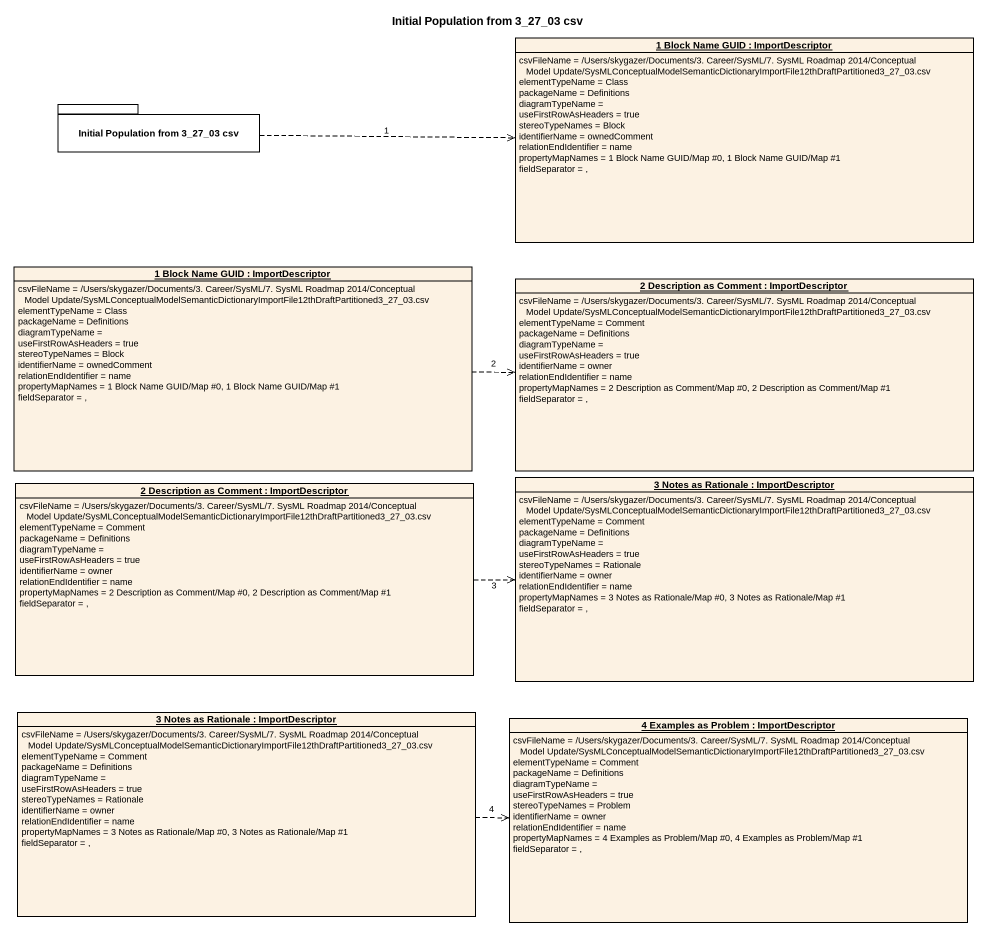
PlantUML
@startuml
title Initial Population from 3_27_03 csv
hide circle
hide empty members
object "1 Block Name GUID : ImportDescriptor" as o1_Block_Name_GUID {
  csvFileName = /Users/skygazer/Documents/3. Career/SysML/7. SysML Roadmap 2014/Conceptual Model Update/SysMLConceptualModelSemanticDictionaryImportFile12thDraftPartitioned3_27_03.csv
  elementTypeName = Class
  packageName = Definitions
  diagramTypeName =
  useFirstRowAsHeaders = true
  stereoTypeNames = Block
  identifierName = ownedComment
  relationEndIdentifier = name
  propertyMapNames = 1 Block Name GUID/Map #0, 1 Block Name GUID/Map #1
  fieldSeparator = ,
}
package "Initial Population from 3_27_03 csv" as Initial_Population_from_3 {
}
object "1 Block Name GUID : ImportDescriptor" as o1_Block_Name_GUID_2 {
  csvFileName = /Users/skygazer/Documents/3. Career/SysML/7. SysML Roadmap 2014/Conceptual Model Update/SysMLConceptualModelSemanticDictionaryImportFile12thDraftPartitioned3_27_03.csv
  elementTypeName = Class
  packageName = Definitions
  diagramTypeName =
  useFirstRowAsHeaders = true
  stereoTypeNames = Block
  identifierName = ownedComment
  relationEndIdentifier = name
  propertyMapNames = 1 Block Name GUID/Map #0, 1 Block Name GUID/Map #1
  fieldSeparator = ,
}
object "2 Description as Comment : ImportDescriptor" as o2_Description_as_Comment {
  csvFileName = /Users/skygazer/Documents/3. Career/SysML/7. SysML Roadmap 2014/Conceptual Model Update/SysMLConceptualModelSemanticDictionaryImportFile12thDraftPartitioned3_27_03.csv
  elementTypeName = Comment
  packageName = Definitions
  diagramTypeName =
  useFirstRowAsHeaders = true
  identifierName = owner
  relationEndIdentifier = name
  propertyMapNames = 2 Description as Comment/Map #0, 2 Description as Comment/Map #1
  fieldSeparator = ,
}
object "3 Notes as Rationale : ImportDescriptor" as o3_Notes_as_Rationale {
  csvFileName = /Users/skygazer/Documents/3. Career/SysML/7. SysML Roadmap 2014/Conceptual Model Update/SysMLConceptualModelSemanticDictionaryImportFile12thDraftPartitioned3_27_03.csv
  elementTypeName = Comment
  packageName = Definitions
  diagramTypeName =
  useFirstRowAsHeaders = true
  stereoTypeNames = Rationale
  identifierName = owner
  relationEndIdentifier = name
  propertyMapNames = 3 Notes as Rationale/Map #0, 3 Notes as Rationale/Map #1
  fieldSeparator = ,
}
object "2 Description as Comment : ImportDescriptor" as o2_Description_as_Comment_2 {
  csvFileName = /Users/skygazer/Documents/3. Career/SysML/7. SysML Roadmap 2014/Conceptual Model Update/SysMLConceptualModelSemanticDictionaryImportFile12thDraftPartitioned3_27_03.csv
  elementTypeName = Comment
  packageName = Definitions
  diagramTypeName =
  useFirstRowAsHeaders = true
  identifierName = owner
  relationEndIdentifier = name
  propertyMapNames = 2 Description as Comment/Map #0, 2 Description as Comment/Map #1
  fieldSeparator = ,
}
object "3 Notes as Rationale : ImportDescriptor" as o3_Notes_as_Rationale_2 {
  csvFileName = /Users/skygazer/Documents/3. Career/SysML/7. SysML Roadmap 2014/Conceptual Model Update/SysMLConceptualModelSemanticDictionaryImportFile12thDraftPartitioned3_27_03.csv
  elementTypeName = Comment
  packageName = Definitions
  diagramTypeName =
  useFirstRowAsHeaders = true
  stereoTypeNames = Rationale
  identifierName = owner
  relationEndIdentifier = name
  propertyMapNames = 3 Notes as Rationale/Map #0, 3 Notes as Rationale/Map #1
  fieldSeparator = ,
}
object "4 Examples as Problem : ImportDescriptor" as o4_Examples_as_Problem {
  csvFileName = /Users/skygazer/Documents/3. Career/SysML/7. SysML Roadmap 2014/Conceptual Model Update/SysMLConceptualModelSemanticDictionaryImportFile12thDraftPartitioned3_27_03.csv
  elementTypeName = Comment
  packageName = Definitions
  diagramTypeName =
  useFirstRowAsHeaders = true
  stereoTypeNames = Problem
  identifierName = owner
  relationEndIdentifier = name
  propertyMapNames = 4 Examples as Problem/Map #0, 4 Examples as Problem/Map #1
  fieldSeparator = ,
}
Initial_Population_from_3 .right.> o1_Block_Name_GUID : 1
o1_Block_Name_GUID_2 .right.> o2_Description_as_Comment : 2
o2_Description_as_Comment_2 .right.> o3_Notes_as_Rationale : 3
o3_Notes_as_Rationale_2 .right.> o4_Examples_as_Problem : 4
@enduml
